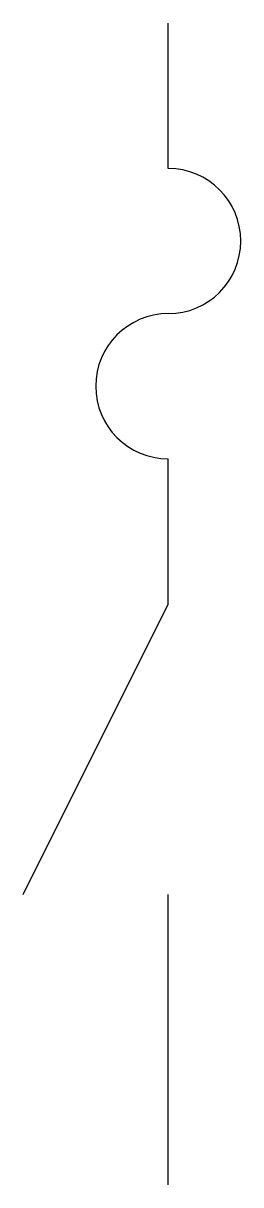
# Model space of a CAD drawing. Extents: x -0.12 to 0.06, y 0 to 1.
import ezdxf

# ---------------------------------------------------------------- set-up
doc = ezdxf.new("R2010")
doc.units = 0
doc.header["$MEASUREMENT"] = 0
doc.layers.get('0').update_dxf_attribs({"linetype": 'CONTINUOUS'})

msp = doc.modelspace()

# ---------------------------------------------------------------- linework, layer by layer
for p, q in [((0, 0.875), (0, 1)), ((0, 0.5), (0, 0.625)), ((-0.125, 0.25), (0, 0.5)), ((0, 0), (0, 0.25))]:
    msp.add_line(p, q)
for centre, start, end in [((0, 0.8125), 270, 90), ((0, 0.6875), 90, 270)]:
    msp.add_arc(centre, 0.0625, start, end)

doc.saveas('drawing.dxf')
